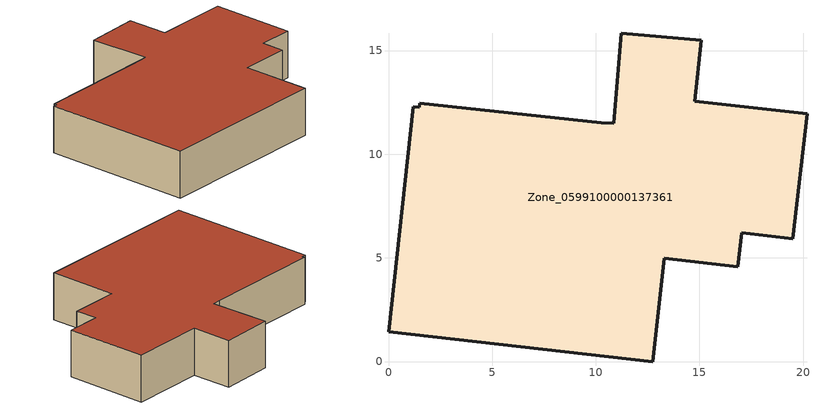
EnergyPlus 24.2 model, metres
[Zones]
Zone_0599100000137361
 floor ground (C_G): 1.5,12.47 10.27,11.52 10.87,11.49 11.22,15.82 15.09,15.5 14.77,12.56 20.19,11.96 19.51,5.91 17.03,6.2 16.85,4.58 13.3,4.98 12.74,0 0,1.43 1.19,12.29 1.48,12.26 z1.37
 wall outside (C_F): 14.77,12.56 15.09,15.5 11.22,15.82 10.87,11.49 10.27,11.52 1.5,12.47 1.48,12.26 1.19,12.29 0,1.43 12.74,0 13.3,4.98 16.85,4.58 17.03,6.2 19.51,5.91 20.19,11.96 14.77,12.56 z1.37:4.79
 roof outside (C_R): 10.27,11.52 1.5,12.47 1.48,12.26 1.19,12.29 0,1.43 12.74,0 13.3,4.98 16.85,4.58 17.03,6.2 19.51,5.91 20.19,11.96 14.77,12.56 15.09,15.5 11.22,15.82 10.87,11.49 z4.79
[BUILDING]
Pand.0599100000137361: North Axis=0; Terrain=City; Loads Convergence Tolerance Value=0.04; Temperature Convergence Tolerance Value=0.4; Solar Distribution=FullExterior; Maximum Number of Warmup Days=25; Minimum Number of Warmup Days=1
[Site:Location]
Rotterdam.The.Hague.AP_ZH_NLD Design_Conditions: Latitude=51.96; Longitude=4.45; Time Zone=1; Elevation=-4.5
[SITE:GROUNDTEMPERATURE:BUILDINGSURFACE]
18, 18, 18, 18, 18, 18, 18, 18, 18, 18, 18, 18
[MATERIAL] Thermal Absorptance=0.9; Solar Absorptance=0.7; Visible Absorptance=0.7
Name | Roughness | Thickness | Conductivity | Density | Specific Heat
G.D.1975-1991 | MediumSmooth | 0.15 | 0.288461 | 540 | 1210
F.D.1975-1991 | Rough | 0.3 | 0.230769 | 1920 | 840
R.D.1975-1991 | MediumRough | 0.2 | 0.153846 | 1500 | 1000
[CONSTRUCTION]
C_G: G.D.1975-1991
C_F: F.D.1975-1991
C_R: R.D.1975-1991
[ZONE]
Zone_0599100000137361: Type=1; Multiplier=1; Ceiling Height=Autocalculate; Volume=Autocalculate; Floor Area=autocalculate; Part of Total Floor Area=Yes
[ZONEINFILTRATION:DESIGNFLOWRATE]
Infil_Zone_0599100000137361: Zone or ZoneList or Space or SpaceList=Zone_0599100000137361; Schedule=AlwaysOn; Design Flow Rate Calculation Method=Flow/Area; Flow Rate per Floor Area=0.0042; Constant Term Coefficient=1; Temperature Term Coefficient=0; Velocity Term Coefficient=0; Velocity Squared Term Coefficient=0
[HVACTEMPLATE:ZONE:IDEALLOADSAIRSYSTEM]
Zone_0599100000137361: Maximum Heating Supply Air Temperature=50; Minimum Cooling Supply Air Temperature=13; Maximum Heating Supply Air Humidity Ratio=0.0156; Minimum Cooling Supply Air Humidity Ratio=0.0077; Heating Limit=NoLimit; Cooling Limit=NoLimit; Dehumidification Control Type=ConstantSensibleHeatRatio; Cooling Sensible Heat Ratio=0.7; Dehumidification Setpoint=60; Humidification Control Type=None; Humidification Setpoint=30; Outdoor Air Method=None; Outdoor Air Flow Rate per Person=0.00944; Outdoor Air Flow Rate per Zone Floor Area=0; Outdoor Air Flow Rate per Zone=0; Demand Controlled Ventilation Type=None; Outdoor Air Economizer Type=NoEconomizer; Heat Recovery Type=None; Sensible Heat Recovery Effectiveness=0.7; Latent Heat Recovery Effectiveness=0.65
[ZONECONTROL:THERMOSTAT]
ThermostatControl_Zone_0599100000137361: Zone or ZoneList=Zone_0599100000137361; Control Type Schedule=DualSetpointControlType; Control 1=Thermostat_Zone_0599100000137361; Temperature Difference Between Cutout And Setpoint=0
[THERMOSTATSETPOINT:DUALSETPOINT]
Thermostat_Zone_0599100000137361: Heating Setpoint Temperature Schedule=HeatingSetpoint_Zone_0599100000137361; Cooling Setpoint Temperature Schedule=CoolingSetpoint_Zone_0599100000137361
[SCHEDULE:COMPACT]
HeatingSetpoint_Zone_0599100000137361: Through: 12/31, For: AllDays, Until: 24:00, 21
CoolingSetpoint_Zone_0599100000137361: Through: 12/31, For: AllDays, Until: 24:00, 24
DualSetpointControlType: Through: 12/31, For: AllDays, Until: 24:00, 4
AlwaysOn: Through: 12/31, For: AllDays, Until: 24:00, 1
